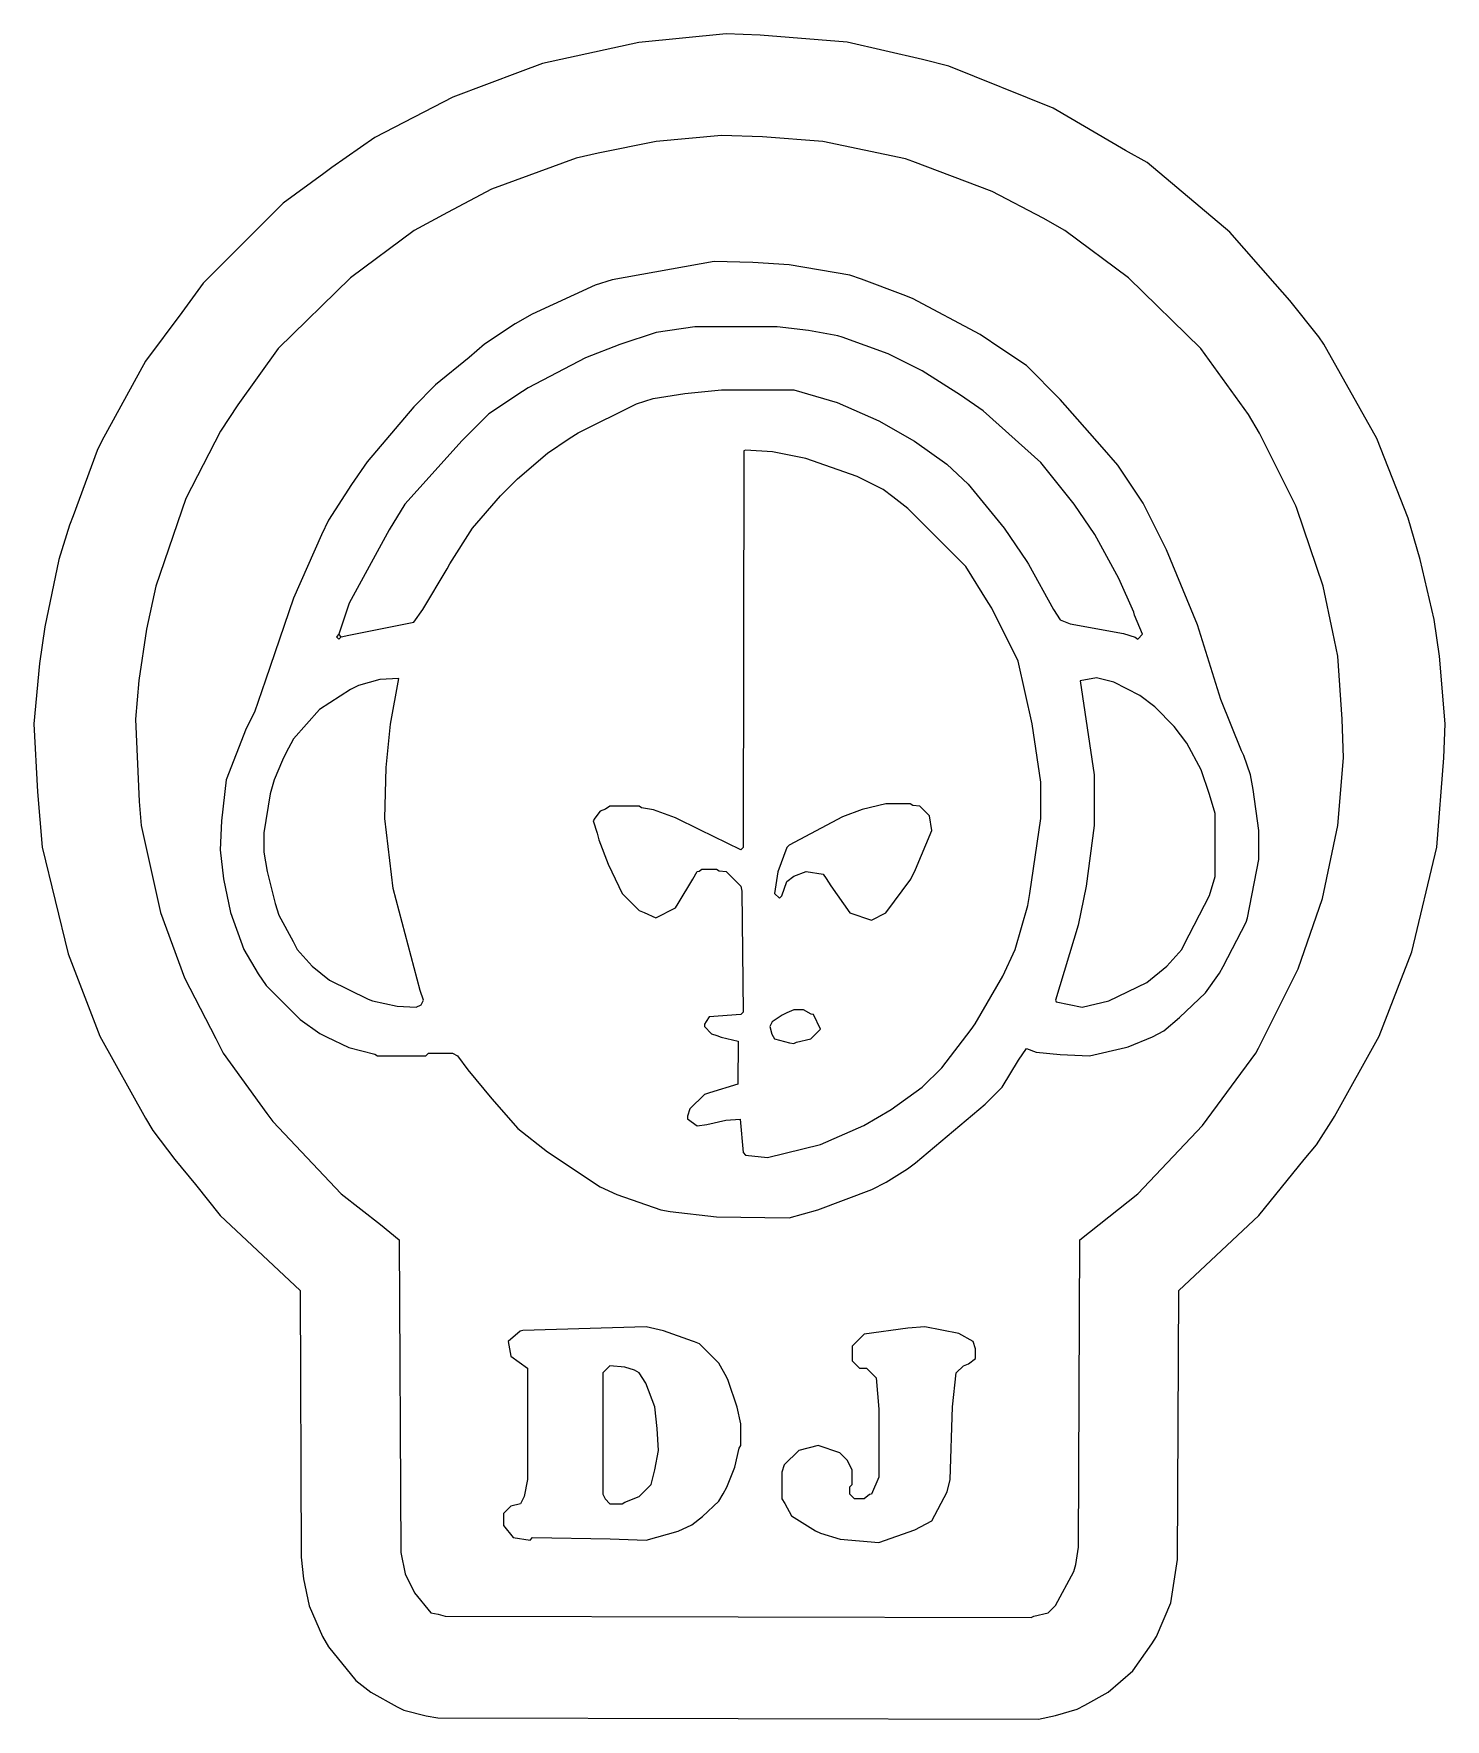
# Model space of a CAD drawing. Extents: x 41 to 624, y 33 to 729.
import ezdxf

# ---------------------------------------------------------------- set-up
doc = ezdxf.new("R2010")
doc.units = 0
doc.layers.get('0').update_dxf_attribs({"linetype": 'CONTINUOUS'})

msp = doc.modelspace()

# ---------------------------------------------------------------- linework, layer by layer
at = {"color": 7, "linetype": 'CONTINUOUS'}
for points in [[(456, 33), (463.076923, 34.615385), (471.9, 37.2), (475.1, 38.8), (484.795082, 44.245902), (495, 53), (502.8, 64.1), (504.769231, 67.153846), (510.615385, 81.076923), (513.430769, 98.946154), (514, 210), (547, 241), (565.754098, 264.204918), (570.754098, 270.204918), (577.769231, 281.153846), (578.2, 281.9), (596.7, 315.1), (610.2, 349.9), (620.554455, 393.044554), (623.461929, 429.967005), (624, 444), (621.538071, 471.967005), (619.352941, 487.088235), (613.615385, 511.923077), (608.7, 528.9), (595.7, 561.9), (573.769231, 600.846154), (571.8, 603.9), (559.752941, 618.788235), (553.752941, 625.788235), (535, 647), (500.804878, 675.756098), (491.9, 680.8), (462.1, 698.2), (418.911765, 715.647059), (408.088235, 718.352941), (376.95122, 725.560976), (341.032995, 728.461929), (327, 729), (290.923077, 725.384615), (251.1, 716.7), (241.9, 713.3), (214.1, 702.8), (181.9, 686.2), (164.18, 673.76), (160.82, 671.24), (144, 659), (111, 626), (102.24, 613.82), (87.24, 593.82), (69.2, 560.9), (67.2, 556.9), (57.3, 529.9), (55.8, 526.1), (51.384615, 511.923077), (45.615385, 484.076923), (43.455172, 468.962069), (41, 444), (42.538071, 415.967005), (44.445545, 393.044554), (55.2, 349.1), (68.3, 315.1), (87.230769, 281.153846), (90.2, 276.1), (99.245902, 264.204918), (107.756098, 253.804878), (118, 241), (151, 210), (151.495455, 100.004464), (152.439024, 91.04878), (154.7, 79.9), (160.230769, 67.153846), (162.8, 62.9), (174, 49), (180.204918, 44.245902), (191.1, 38.2), (193.9, 36.8), (203.067568, 34.405405), (207.932432, 33.594595), (456, 33)], [(453, 75), (454.088235, 75.647059), (460, 77), (463, 80), (470.647059, 94.088235), (471.352941, 96.911765), (472.503937, 104.003875), (473, 231), (497, 250), (523.750685, 278.231507), (545.8, 308.1), (546.8, 310.1), (563.2, 342.9), (573.352941, 371.911765), (579.54918, 402.040984), (582, 430), (581.466926, 446.029183), (579.54918, 471.959016), (577.615385, 481.923077), (573.615385, 500.923077), (562.7, 532.9), (562.3, 534.1), (547.2, 564.1), (542.76, 571.82), (523, 599), (493.18, 628.24), (466.82, 647.76), (457.9, 652.8), (436.9, 663.8), (404.1, 676.3), (401.1, 677.3), (366.955446, 684.554455), (342.029183, 686.466926), (325, 687), (298.040984, 684.54918), (274.076923, 679.615385), (265.088235, 677.647059), (230.1, 664.8), (211.9, 655.2), (198.18, 647.76), (171.82, 628.24), (142, 599), (125.24, 575.82), (118.2, 564.9), (103.8, 537.1), (91.384615, 500.923077), (87.615385, 483.076923), (84.466926, 461.970817), (83, 446), (84.54918, 411.959016), (85.45082, 402.040984), (93.3, 366.1), (103.3, 339.1), (116.2, 314.1), (119.2, 308.1), (137.24, 283.18), (139.76, 279.82), (168, 250), (184.204918, 237.245902), (192, 231), (192.594595, 101.932432), (194.352941, 93.088235), (198.243902, 85.195122), (205, 77), (208.088235, 76.352941), (210.911765, 75.647059), (453, 75)], [(353, 240), (364.911765, 243.352941), (387.1, 251.8), (393.1, 254.8), (401.82, 260.24), (405.18, 262.76), (434, 287), (441, 294), (447.769231, 305.153846), (451, 310), (455.040984, 308.45082), (464.959016, 307.54918), (477, 307), (491.923077, 310.384615), (493.088235, 310.647059), (503.1, 314.8), (507.788235, 317.247059), (514.211765, 322.752941), (525, 333), (530.8, 341.1), (532.230769, 343.846154), (541.7, 362.1), (542.3, 363.9), (547, 388), (547, 400), (544.615385, 416.923077), (543.594595, 422.932432), (540.8, 430.9), (539.8, 432.9), (531.3, 454.1), (521.647059, 484.911765), (508.8, 515.9), (499.2, 535.1), (488.752212, 550.783186), (482.247788, 558.216814), (465, 578), (451, 592), (440.82, 598.76), (431.846154, 604.769231), (403.9, 619.7), (400.1, 621.2), (382.9, 627.7), (378.1, 629.3), (352.970817, 633.533074), (338.029183, 634.466926), (322, 635), (279.911765, 627.352941), (272.9, 625.2), (246.9, 613.2), (239.9, 609.2), (227.211765, 600.752941), (220.788235, 595.247059), (207, 584), (198, 575), (178.76, 552.18), (172.230769, 542.846154), (162.8, 528.1), (159.8, 522.1), (148.3, 495.9), (136.7, 462.1), (132.2, 448.9), (128.8, 442.1), (120.42, 420.94), (118.54918, 404.040984), (118, 392), (119.455172, 380.037931), (122.3, 366.1), (127.8, 350.9), (133.76, 340.82), (137, 336), (151, 322), (159.18, 316.24), (161.9, 314.8), (171.088235, 310.352941), (181.911765, 307.647059), (183, 307), (203, 307), (204, 308), (214, 308), (216, 307), (220.245902, 301.204918), (230.245902, 289.204918), (241, 277), (253.204918, 267.245902), (274.9, 252.8), (281.9, 249.7), (300.076923, 243.384615), (303.923077, 242.615385), (323.015593, 240.483368), (353, 240)], [(168, 480), (171.088235, 480.647059), (198, 486), (201.76, 491.18), (211.8, 508.1), (212.8, 510.1), (222.247059, 524.788235), (233.752941, 538.211765), (240.788235, 545.247059), (253.204918, 555.754098), (262.1, 561.8), (265.9, 564.2), (289.9, 576.2), (296.911765, 578.352941), (309.95122, 580.439024), (325, 582), (355, 582), (372.9, 576.7), (390.1, 569.2), (404.82, 560.76), (418.18, 551.24), (427, 543), (441.76, 524.82), (451.2, 511.1), (451.8, 509.9), (462.24, 491.18), (465, 487), (469.076923, 485.384615), (491.088235, 481.352941), (495.9, 479.8), (497, 479), (499, 481), (495.7, 488.9), (495.3, 490.1), (489.2, 504.1), (479.230769, 522.153846), (470.754098, 534.795082), (457, 552), (433.153846, 573.230769), (423.82, 579.76), (407.9, 589.8), (393.9, 596.8), (374.9, 603.7), (373.1, 604.3), (361.053846, 606.430769), (348, 608), (314, 608), (298.067568, 605.594595), (283.1, 600.7), (268.9, 595.2), (245.153846, 582.769231), (242.846154, 581.230769), (229, 572), (218, 561), (194.247788, 534.783186), (187.8, 524.1), (171.3, 493.9), (167, 481)], [(344, 265), (365.9, 270.3), (383.9, 278.2), (395.153846, 284.769231), (408, 294), (416, 302), (428.230769, 317.846154), (429.769231, 320.153846), (441.2, 339.9), (446.3, 350.9), (451.594595, 369.067568), (452.405405, 373.932432), (457, 405), (457, 420), (453.384615, 444.076923), (447.647059, 469.911765), (436.769231, 491.846154), (435.230769, 494.153846), (426, 509), (402, 533), (395.795082, 537.754098), (391.82, 540.76), (381.9, 545.8), (381.1, 546.2), (359.923077, 553.615385), (346.076923, 556.384615), (335, 557), (334.25, 556.75), (334, 393), (333, 392), (316.1, 400.3), (306.1, 405.2), (296.932432, 408.594595), (292.067568, 409.405405), (291, 410), (279, 410), (277.1, 408.8), (275, 408), (272.8, 405.1), (272, 404), (273.647059, 398.911765), (274.352941, 396.088235), (278.2, 386.1), (279.8, 382.9), (284, 374), (291, 367), (293.1, 366.2), (298, 364), (306, 368), (307.2, 369.9), (313.2, 379.9), (315, 383), (315.9, 383.2), (317, 384), (323, 384), (324.088235, 383.352941), (327, 383), (333, 377), (333.509992, 374.990392), (334, 325), (333, 324), (320, 323), (318.8, 321.1), (318, 320), (318, 319), (321, 316), (323.1, 315.3), (324.9, 314.7), (332, 313), (331.75, 295.25), (320.1, 291.7), (318, 291), (312, 285), (311, 282), (311, 281), (315, 278), (319.076923, 278.615385), (326.911765, 280.352941), (332.75, 280.75), (334, 267), (335, 266), (344, 265)], [(167, 481), (166, 480), (167, 479), (168, 480)], [(168, 480), (167, 481)], [(199, 327), (201, 328), (202, 330), (200.647059, 333.911765), (189.42, 376.06), (186, 405), (186.538071, 426.032995), (188.384615, 443.923077), (191.75, 462.75), (183.923077, 462.384615), (175.1, 459.8), (171.9, 458.2), (159, 450), (148.245902, 437.795082), (145.2, 431.9), (143.8, 429.1), (140.352941, 420.911765), (138.7, 415.1), (136, 399), (136, 391), (137.430769, 383.053846), (140.7, 369.9), (142.3, 365.1), (148.2, 354.1), (149.8, 350.9), (156, 344), (163.211765, 338.247059), (179.1, 330.3), (180.9, 329.7), (191.04878, 327.439024), (199, 327)], [(474, 327), (485.1, 329.7), (500.783186, 337.247788), (509, 344), (515.2, 350.9), (516.2, 352.9), (526.647059, 373.088235), (529, 381), (529, 407), (526.647059, 414.911765), (523.2, 425.1), (517.2, 436.1), (512, 443), (504, 451), (497.795082, 455.754098), (487.1, 461.3), (480, 463), (473.25, 461.75), (479, 423), (479, 402), (475.615385, 377.076923), (472.352941, 360.911765), (463, 330), (463.25, 329.25), (474, 327)], [(387, 363), (393, 366), (403.2, 379.9), (405.2, 383.9), (412, 400), (411, 406), (407, 410), (404.088235, 410.352941), (403, 411), (393, 411), (383.1, 408.7), (375.1, 405.7), (353, 394), (352, 393), (348.384615, 382.923077), (347, 374), (349, 372), (350, 373), (352, 379), (354.9, 381.2), (360, 383), (367, 382), (368.230769, 380.153846), (370.230769, 377.153846), (378, 366), (387, 363)], [(355, 312), (356.088235, 312.647059), (362, 314), (366, 318), (363, 324), (362.1, 324.2), (359, 326), (355, 326), (352.1, 324.7), (350.153846, 323.769231), (346, 321), (345, 319), (345.8, 315.9), (347, 314), (353.1, 312.3), (355, 312)], [(294, 107), (307.1, 110.7), (312.804878, 113.243902), (317.195122, 116.756098), (324, 123), (325.769231, 126.153846), (327.2, 128.9), (330.594595, 137.067568), (332.3, 144.9), (333, 146), (333, 155), (331.58, 161.94), (327.8, 172.9), (327.2, 174.1), (324, 180), (316, 188), (313.9, 188.8), (313.1, 189.2), (301.076923, 193.384615), (294, 195), (243.015122, 193.516098), (241.9, 193.2), (237, 189), (238, 183), (245, 178), (245, 132), (243.58, 125.06), (242, 122), (238, 121), (235, 118), (235, 113), (239, 108), (246, 107), (247, 108), (279.029183, 107.466926), (294, 107)], [(390, 106), (404.9, 111.2), (412, 115), (418.2, 126.9), (419.516632, 132.015593), (420.483368, 161.984407), (422, 176), (425, 179), (427.1, 179.8), (430, 182), (430, 186), (429, 189), (423.1, 192.3), (409, 195), (401.959016, 194.45082), (384, 192), (379, 187), (379, 181), (382, 178), (385, 178), (389, 174), (390, 161), (390, 133), (387, 126), (386.153846, 125.769231), (384, 124), (380, 124), (378, 126), (378, 129), (379, 130), (379, 136), (377, 140), (374, 143), (365, 146), (357, 144), (351, 138), (350, 135), (350, 124), (351.2, 122.1), (354, 117), (363.9, 110.8), (365.9, 109.8), (374.06, 107.42), (390, 106)], [(284, 122), (285.088235, 122.647059), (291, 125), (296, 130), (297.569231, 136.053846), (299, 144), (298.445545, 153.044554), (297.554455, 161.955446), (293.76, 171.82), (291, 176), (289.1, 177.2), (285.088235, 178.352941), (279, 179), (276, 176), (276, 126), (277, 124), (279, 122), (284, 122)]]:
    msp.add_lwpolyline(points, dxfattribs=at)

doc.saveas('drawing.dxf')
